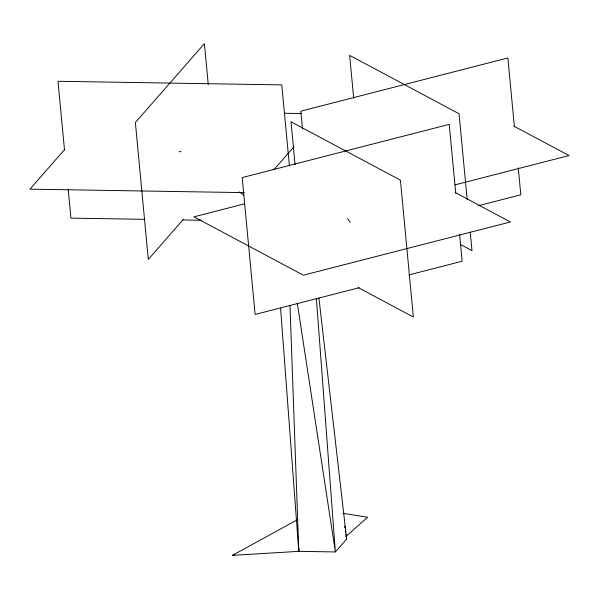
<?xml version="1.0" encoding="UTF-8"?>
<svg xmlns="http://www.w3.org/2000/svg" width="599" height="599" viewBox="0 0 599 599"><rect width="100%" height="100%" fill="white"/><g stroke="black" fill="none" stroke-linecap="round" stroke-linejoin="round"><path stroke-width="0.9" d="M297.037 519.947L232.397 555.363L298.796 551.35L298.983 548.624M64.774 149.353L29.95 189.157L244.399 192.631M183.129 219.601L148.305 259.397L135.367 122.533L204.401 43.637L208.28 84.601M273.885 169.742L294.042 146.695M318.93 298.017L346.649 539.048L335.365 551.941L298.796 551.35L280.579 308.036M345.855 536.577L367.621 517.214L343.092 513.373M244.579 203.825L193.949 216.845L303.356 275.196L510.408 221.974L455.285 192.578M455.128 184.844L569.05 155.56L513.935 126.164M478.316 205.742L520.816 194.817L518.262 167.817M359.093 287.722L255.122 314.453L242.183 177.589L449.228 124.36L455.742 193.26M408.825 274.941L462.166 261.224L459.613 234.224M232.397 555.363L234.216 555.011M284.532 113.263L301.312 113.533M144.599 219.331L70.937 218.133L68.211 189.277M182.822 219.953L201.474 220.252M179.273 151.569L181.115 151.749M460.481 244.459L471.997 250.607L470.237 231.985M358.232 287.617L413.347 317.013L400.417 180.149L291.002 121.799L295.052 164.628M239.196 191.897L243.808 195.004M347.525 218.635L350.265 222.289M344.665 526.102L344.949 527.951M345.376 530.721L345.66 532.578M345.945 534.428L346.649 539.048M297.269 303.109L335.365 551.941L316.384 298.377M514.391 126.846L507.877 57.953L300.825 111.174L302.502 128.867M467.153 199.4L459.059 113.743L349.644 55.385L353.695 98.214M289.429 165.901L281.77 84.901L57.998 81.277L64.512 150.169M289.983 305.61L298.796 551.35"/></g></svg>
